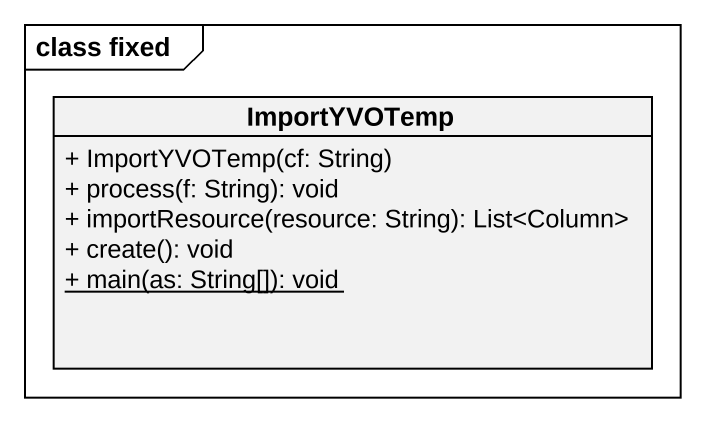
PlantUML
@startuml
mainframe class fixed
hide circle
hide empty members
skinparam classAttributeIconSize 0
class ImportYVOTemp {
  + ImportYVOTemp(cf: String)
  + process(f: String): void
  + importResource(resource: String): List<Column>
  + create(): void
  {static} + main(as: String[]): void
}
@enduml
